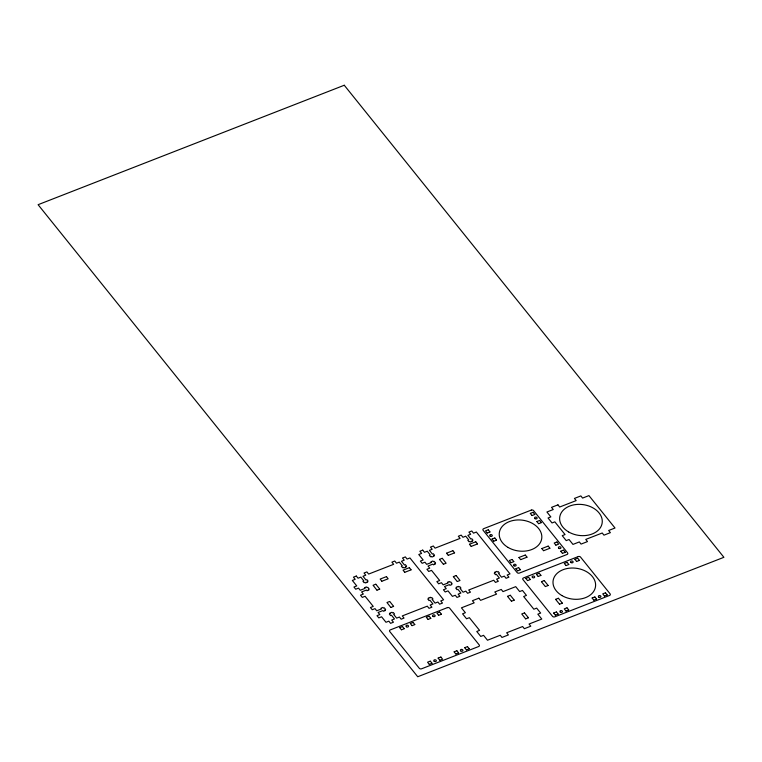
<?xml version="1.0" encoding="UTF-8"?>
<svg xmlns="http://www.w3.org/2000/svg" width="762" height="762" viewBox="0 0 762 762"><rect width="100%" height="100%" fill="white"/><g stroke="black" fill="none" stroke-linecap="round" stroke-linejoin="round"><path stroke-width="1.14" d="M488.185 529.819L485.527 530.857L487.147 533M530.362 513.369L533.029 512.331M487.261 533.029L489.928 531.981M532.105 515.531L534.772 514.493M386.401 576.634L380.162 579.072L381.791 581.206M409.299 567.709L403.069 570.138L404.689 572.272M446.589 553.155L452.828 550.726M469.487 544.22L475.726 541.792M381.905 581.235L388.144 578.806L386.515 576.663M404.803 572.3L411.042 569.871M448.332 555.317L454.571 552.888M471.23 546.383L477.469 543.954M375.742 584.225L373.075 585.264L376.914 590.15M439.503 559.346L442.17 558.308M492.09 539.02L494.748 537.982M536.934 521.532L539.591 520.494M493.833 541.191L496.491 540.144M538.667 523.694L541.334 522.656M377.028 590.179L379.695 589.14M443.455 564.261L446.122 563.223L442.284 558.336M389.62 601.485L386.963 602.523L390.792 607.409M453.38 576.605L456.047 575.567M512.035 559.47L509.368 560.508L510.997 562.651M556.87 541.982L554.212 543.02L555.831 545.154M390.916 607.438L393.573 606.4M457.343 581.52L460 580.482L456.162 575.596M518.989 557.47L525.228 555.041M541.887 548.535L548.126 546.106M511.112 562.68L513.769 561.642M555.955 545.182L558.613 544.144L556.993 542.011M520.732 559.632L526.961 557.203M543.63 550.697L549.859 548.269M515.931 568.671L518.598 567.633M560.775 551.183L563.442 550.145M517.674 570.843L520.341 569.805M562.518 553.345L565.175 552.307M399.774 627.621L402.431 626.583M410.366 623.497L413.023 622.459M426.368 617.249L429.035 616.21M439.617 612.077L436.959 613.115L438.579 615.248M525.894 578.425L528.552 577.386M536.486 574.291L539.144 573.253M564.356 563.413L567.014 562.375M574.948 559.289L577.606 558.251M401.517 629.783L404.174 628.745M412.099 625.659L414.766 624.621M428.111 619.411L430.778 618.373M438.702 615.277L441.36 614.239M527.637 580.587L530.295 579.549M538.22 576.453L540.887 575.415M566.099 565.575L568.757 564.537M576.682 561.451L579.349 560.413M541.477 581.644L544.135 580.606M507.559 596.294L510.226 595.255M545.43 586.559L548.088 585.521M511.521 601.208L514.179 600.17M555.669 599.294L558.336 598.256M524.418 612.915L521.76 613.953L525.599 618.839M559.622 604.218L562.289 603.18M525.713 618.868L528.38 617.83M430.235 661.159L427.577 662.197L429.197 664.331M438.16 658.063L440.827 657.025M454.171 651.815L456.838 650.777M464.763 647.681L467.42 646.643M553.698 612.991L556.355 611.953M566.947 607.819L564.28 608.857L565.909 610.991M592.16 597.989L594.817 596.941M605.409 592.817L602.742 593.855L604.371 595.989M429.311 664.359L431.978 663.321M439.903 660.225L442.56 659.187L440.941 657.054M455.914 653.977L458.572 652.939M466.496 649.853L469.163 648.814M555.431 615.153L558.098 614.115M566.023 611.019L568.681 609.981M593.893 600.151L596.56 599.113M604.485 596.017L607.143 594.979M439.788 660.197L438.131 658.149M466.382 649.824L464.734 647.767M455.79 653.948L454.142 651.901M411.985 625.631L410.337 623.573M577.72 558.27L579.377 560.327M605.523 592.846L607.171 594.893M574.919 559.365L576.567 561.423M533.143 512.359L534.791 514.407M539.706 520.522L541.363 522.57M563.556 550.174L565.204 552.221M530.333 513.455L531.99 515.503M536.905 521.618L538.553 523.665M560.746 551.269L562.394 553.317M567.138 562.404L568.785 564.461M594.932 596.97L596.589 599.027M564.328 563.499L565.976 565.547M592.131 598.065L593.779 600.123M548.24 546.135L549.888 548.183M541.858 548.621L543.516 550.669M525.342 555.069L526.99 557.117M539.258 573.281L540.915 575.329M567.061 607.847L568.709 609.895M544.259 580.634L548.116 585.435M558.451 598.284L562.318 603.094M536.458 574.377L538.105 576.424M541.449 581.73L545.316 586.53M555.641 599.38L559.508 604.19M518.96 557.555L520.617 559.603M528.676 577.406L530.323 579.463M556.47 611.981L558.127 614.029M488.299 529.847L489.956 531.905M494.871 538.01L496.519 540.067M512.15 559.499L513.798 561.556M518.712 567.661L520.36 569.719M525.866 578.501L527.514 580.558M553.669 613.077L555.317 615.125M492.062 539.105L493.709 541.163M515.912 568.757L517.56 570.814M475.84 541.82L477.498 543.868M469.468 544.306L471.116 546.354M510.34 595.284L514.207 600.094M524.542 612.934L528.399 617.744M507.54 596.379L511.397 601.189M452.942 550.755L454.59 552.802M446.57 553.241L448.218 555.288M439.474 559.432L443.341 564.232M453.361 576.691L457.219 581.492M409.413 567.728L411.07 569.786M439.741 612.105L441.388 614.162M467.535 646.671L469.192 648.729M429.149 616.239L430.797 618.287M456.952 650.805L458.6 652.853M426.349 617.334L427.996 619.382M413.137 622.478L414.795 624.535M375.857 584.244L379.724 589.055M389.734 601.504L393.602 606.314M402.555 626.612L404.203 628.669M430.349 661.178L432.006 663.235M399.745 627.707L401.393 629.764M344.262 85.249L38.1 204.692L417.738 676.751L723.9 557.308L344.262 85.249M356.302 576.043L353.444 577.158L355.187 579.32L352.339 580.434L356.749 585.921L353.949 587.016L355.721 589.216L358.521 588.121L360.245 590.264L365.093 588.369L364.531 587.673L366.446 586.931L367.008 587.626L367.808 587.312L369.151 588.988L368.351 589.302L368.922 589.998L367.008 590.75L366.436 590.045L361.598 591.941L363.322 594.084L360.512 595.179L362.283 597.379L365.093 596.284L373.247 606.419L370.437 607.514L372.208 609.724L375.018 608.628L376.742 610.772L381.591 608.876L381.019 608.181L382.934 607.428L383.496 608.133L384.296 607.819L385.639 609.495L384.848 609.8L385.41 610.505L383.496 611.248L382.934 610.553L378.085 612.438L379.809 614.582L377 615.677L378.771 617.887L381.581 616.791L385.991 622.278L388.839 621.163L390.582 623.335L393.44 622.211L391.697 620.049L394.478 618.963L391.468 615.229L390.563 615.582L389.372 614.105L390.287 613.753L389.792 613.143L391.963 612.296L392.449 612.905L393.354 612.543L394.545 614.029L393.64 614.382L396.64 618.125L399.421 617.039L401.164 619.201L404.022 618.087L402.279 615.925L427.301 606.161L429.035 608.324L431.892 607.209L430.159 605.047L432.94 603.961L429.93 600.227L429.025 600.58L427.834 599.103L428.749 598.751L428.254 598.132L430.416 597.284L430.911 597.894L431.816 597.541L433.007 599.027L432.102 599.38L435.102 603.113L437.883 602.028L439.626 604.19L442.484 603.075L440.741 600.913L443.589 599.808L409.937 557.955L407.089 559.07L405.355 556.908L402.498 558.022L404.231 560.184L401.45 561.27L404.46 565.004L405.365 564.652L406.556 566.128L405.641 566.48L406.136 567.099L403.974 567.938L403.479 567.338L402.574 567.69L401.383 566.204L402.288 565.852L399.288 562.118L396.507 563.204L394.764 561.032L391.906 562.156L393.649 564.318L368.627 574.072L366.893 571.91L364.036 573.024L365.77 575.186L362.988 576.272L365.998 580.015L366.903 579.653L368.094 581.13L367.179 581.482L367.675 582.101L365.512 582.949L365.017 582.33L364.103 582.692L362.922 581.216L363.826 580.854L360.826 577.12L358.045 578.206L356.302 576.043M422.729 550.126L419.872 551.24L421.615 553.403L418.767 554.517L423.177 560.003L420.376 561.099L422.148 563.299L424.948 562.204L426.672 564.347L431.521 562.461L430.959 561.756L432.873 561.013L433.435 561.708L434.235 561.404L435.578 563.07L434.778 563.385L435.34 564.08L433.435 564.832L432.864 564.128L428.015 566.023L429.749 568.166L426.939 569.262L428.711 571.462L431.521 570.367L439.674 580.511L436.864 581.606L438.636 583.806L441.446 582.711L443.17 584.854L448.018 582.968L447.446 582.263L449.361 581.52L449.923 582.216L450.723 581.901L452.066 583.578L451.275 583.892L451.837 584.587L449.923 585.34L449.361 584.635L444.513 586.53L446.237 588.674L443.427 589.769L445.198 591.969L448.008 590.874L452.418 596.36L455.266 595.255L457 597.418L459.857 596.303L458.124 594.141L460.905 593.055L457.895 589.312L456.99 589.674L455.8 588.197L456.714 587.835L456.219 587.226L458.381 586.378L458.876 586.988L459.781 586.635L460.972 588.112L460.067 588.464L463.067 592.207L465.849 591.122L467.592 593.284L470.449 592.169L468.706 590.007L493.728 580.244L495.462 582.406L498.319 581.292L496.586 579.13L499.367 578.044L496.357 574.31L495.452 574.662L494.262 573.186L495.176 572.833L494.681 572.224L496.843 571.376L497.338 571.976L498.243 571.624L499.434 573.11L498.529 573.462L501.529 577.196L504.311 576.12L506.054 578.282L508.911 577.167L507.168 575.005L510.016 573.891L476.364 532.047L473.516 533.152L471.783 530.99L468.925 532.105L470.659 534.267L467.878 535.353L470.887 539.086L471.792 538.734L472.983 540.21L472.069 540.563L472.564 541.182L470.402 542.03L469.906 541.42L469.001 541.772L467.811 540.296L468.716 539.934L465.715 536.2L462.934 537.286L461.191 535.124L458.333 536.238L460.077 538.401L435.054 548.164L433.321 545.992L430.463 547.106L432.197 549.278L429.416 550.354L432.425 554.098L433.33 553.745L434.521 555.212L433.607 555.574L434.102 556.184L431.94 557.032L431.444 556.422L430.53 556.774L429.349 555.298L430.254 554.946L427.253 551.202L424.472 552.288L422.729 550.126M531.324 510.083L483.67 528.676A1.657 1.2 7.7 0 0 483.137 530.304L517.112 572.548A1.657 1.2 7.7 0 0 519.379 573.081L567.033 554.488A1.657 1.2 7.7 0 0 567.566 552.86L533.591 510.626A1.657 1.2 7.7 0 0 531.324 510.083M557.955 504.854L551.526 507.359L553.26 509.53L546.916 512.007L550.85 516.903L548.04 517.998L552.031 522.951L554.841 521.856L565.052 534.553L562.242 535.648L566.223 540.61L569.033 539.515L572.976 544.411L579.33 541.934L581.063 544.097L587.492 541.582L585.759 539.42L602.228 533L603.961 535.162L610.391 532.657L608.657 530.485L615.01 528.009L588.94 495.605L582.597 498.081L580.854 495.919L574.424 498.424L576.167 500.596L559.689 507.016L557.955 504.854M447.37 607.638L390.287 629.907A1.657 1.2 7.7 0 0 389.753 631.536L419.291 668.264A1.657 1.2 7.7 0 0 421.567 668.798L478.65 646.528A1.657 1.2 7.7 0 0 479.184 644.9L449.647 608.171A1.657 1.2 7.7 0 0 447.37 607.638M578.272 556.565L523.484 577.939A1.657 1.2 7.7 0 0 522.951 579.568L552.488 616.306A1.657 1.2 7.7 0 0 554.765 616.839L609.552 595.455A1.657 1.2 7.7 0 0 610.086 593.827L580.549 557.098A1.657 1.2 7.7 0 0 578.272 556.565M478.86 598.189L472.43 600.704L474.174 602.866L461.439 607.828L465.382 612.724L462.572 613.82L466.554 618.782L469.363 617.687L479.574 630.384L476.764 631.479L480.755 636.432L483.565 635.337L487.499 640.232L500.234 635.27L501.968 637.432L508.397 634.927L506.663 632.765L522.618 626.535L524.361 628.698L530.79 626.193L529.047 624.03L541.782 619.058L537.839 614.162L540.649 613.067L536.658 608.114L533.857 609.209L523.646 596.513L526.447 595.417L522.465 590.455L519.655 591.55L515.722 586.654L502.987 591.617L501.244 589.455L494.814 591.969L496.557 594.131L480.603 600.351L478.86 598.189M490.137 536.134A1.286 0.933 7.7 0 0 492.252 535.8A1.286 0.933 7.7 0 0 490.642 534.591A1.286 0.933 7.7 0 0 490.137 536.134M534.972 518.636A1.286 0.933 7.7 0 0 537.086 518.303A1.286 0.933 7.7 0 0 535.476 517.093A1.286 0.933 7.7 0 0 534.972 518.636M513.979 565.785A1.286 0.933 7.7 0 0 516.093 565.452A1.286 0.933 7.7 0 0 514.483 564.242A1.286 0.933 7.7 0 0 513.979 565.785M558.822 548.288A1.286 0.933 7.7 0 0 560.937 547.954A1.286 0.933 7.7 0 0 559.327 546.745A1.286 0.933 7.7 0 0 558.822 548.288M508.092 547.459A21.403 15.526 7.7 0 0 541.734 538.477A21.403 15.526 7.7 0 0 511.759 520.817A21.403 15.526 7.7 0 0 508.092 547.459M532.514 577.539A1.286 0.933 7.7 0 0 534.629 577.205A1.286 0.933 7.7 0 0 533.019 576.005A1.286 0.933 7.7 0 0 532.514 577.539M570.976 562.537A1.286 0.933 7.7 0 0 573.091 562.204A1.286 0.933 7.7 0 0 571.481 560.994A1.286 0.933 7.7 0 0 570.976 562.537M598.78 597.103A1.286 0.933 7.7 0 0 600.894 596.77A1.286 0.933 7.7 0 0 599.284 595.56A1.286 0.933 7.7 0 0 598.78 597.103M560.318 612.115A1.286 0.933 7.7 0 0 562.432 611.781A1.286 0.933 7.7 0 0 560.822 610.572A1.286 0.933 7.7 0 0 560.318 612.115M561.861 595.541A21.403 15.526 7.7 0 0 595.513 586.559A21.403 15.526 7.7 0 0 565.528 568.9A21.403 15.526 7.7 0 0 561.861 595.541M568.519 531.886A21.403 15.526 7.7 0 0 602.171 522.903A21.403 15.526 7.7 0 0 572.186 505.235A21.403 15.526 7.7 0 0 568.519 531.886M434.197 661.311A1.286 0.933 7.7 0 0 436.312 660.978A1.286 0.933 7.7 0 0 434.702 659.778A1.286 0.933 7.7 0 0 434.197 661.311M460.791 650.938A1.286 0.933 7.7 0 0 462.905 650.605A1.286 0.933 7.7 0 0 461.296 649.395A1.286 0.933 7.7 0 0 460.791 650.938M433.026 616.391A1.286 0.933 7.7 0 0 435.121 616.001A1.286 0.933 7.7 0 0 433.454 614.839A1.286 0.933 7.7 0 0 433.026 616.391M406.394 626.745A1.286 0.933 7.7 0 0 408.508 626.412A1.286 0.933 7.7 0 0 406.898 625.202A1.286 0.933 7.7 0 0 406.394 626.745"/></g></svg>
